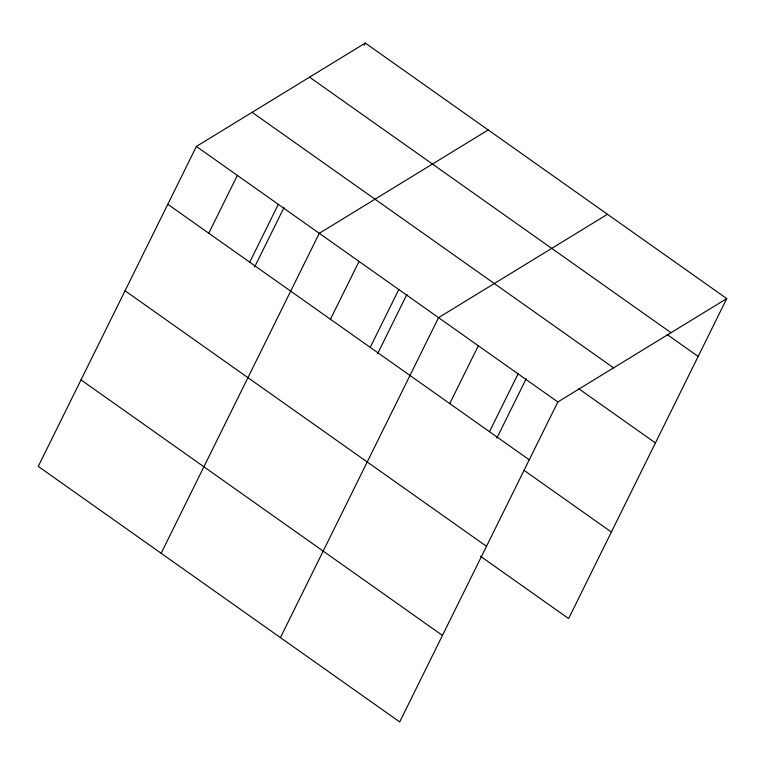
<?xml version="1.0" encoding="UTF-8"?>
<svg xmlns="http://www.w3.org/2000/svg" width="765" height="765" viewBox="0 0 765 765"><rect width="100%" height="100%" fill="white"/><g stroke="black" fill="none" stroke-linecap="round" stroke-linejoin="round"><path stroke-width="1.15" d="M196.385 146.44L38.25 466.401L399.703 721.931L557.838 401.969L726.75 298.599L365.297 43.069L196.385 146.44L557.838 401.969M208.769 233.229L237.351 175.395M249.734 262.194L278.317 204.36M254.64 266.985L283.997 207.564M364.245 45.212L365.297 43.069M161.147 553.277L319.282 233.315L488.194 129.954M330.451 319.263L359.034 261.429M370.212 347.367L398.795 289.533M377.528 353.86L406.894 294.449M280.42 637.608L438.555 317.647L607.467 214.277M449.734 403.585L478.316 345.751M489.495 431.699L518.077 373.856M496.81 438.182L526.177 378.771M726.75 298.599L568.615 618.56L480.372 556.174M309.557 77.179L671.01 332.708M667.137 334.496L698.168 356.433M252.125 112.321L613.578 367.86M578.809 388.783L655.414 442.935M167.803 204.274L529.256 459.803M524.092 470.36L611.369 532.058M125.049 290.776L486.502 546.306M81.004 379.899L442.447 635.428"/></g></svg>
